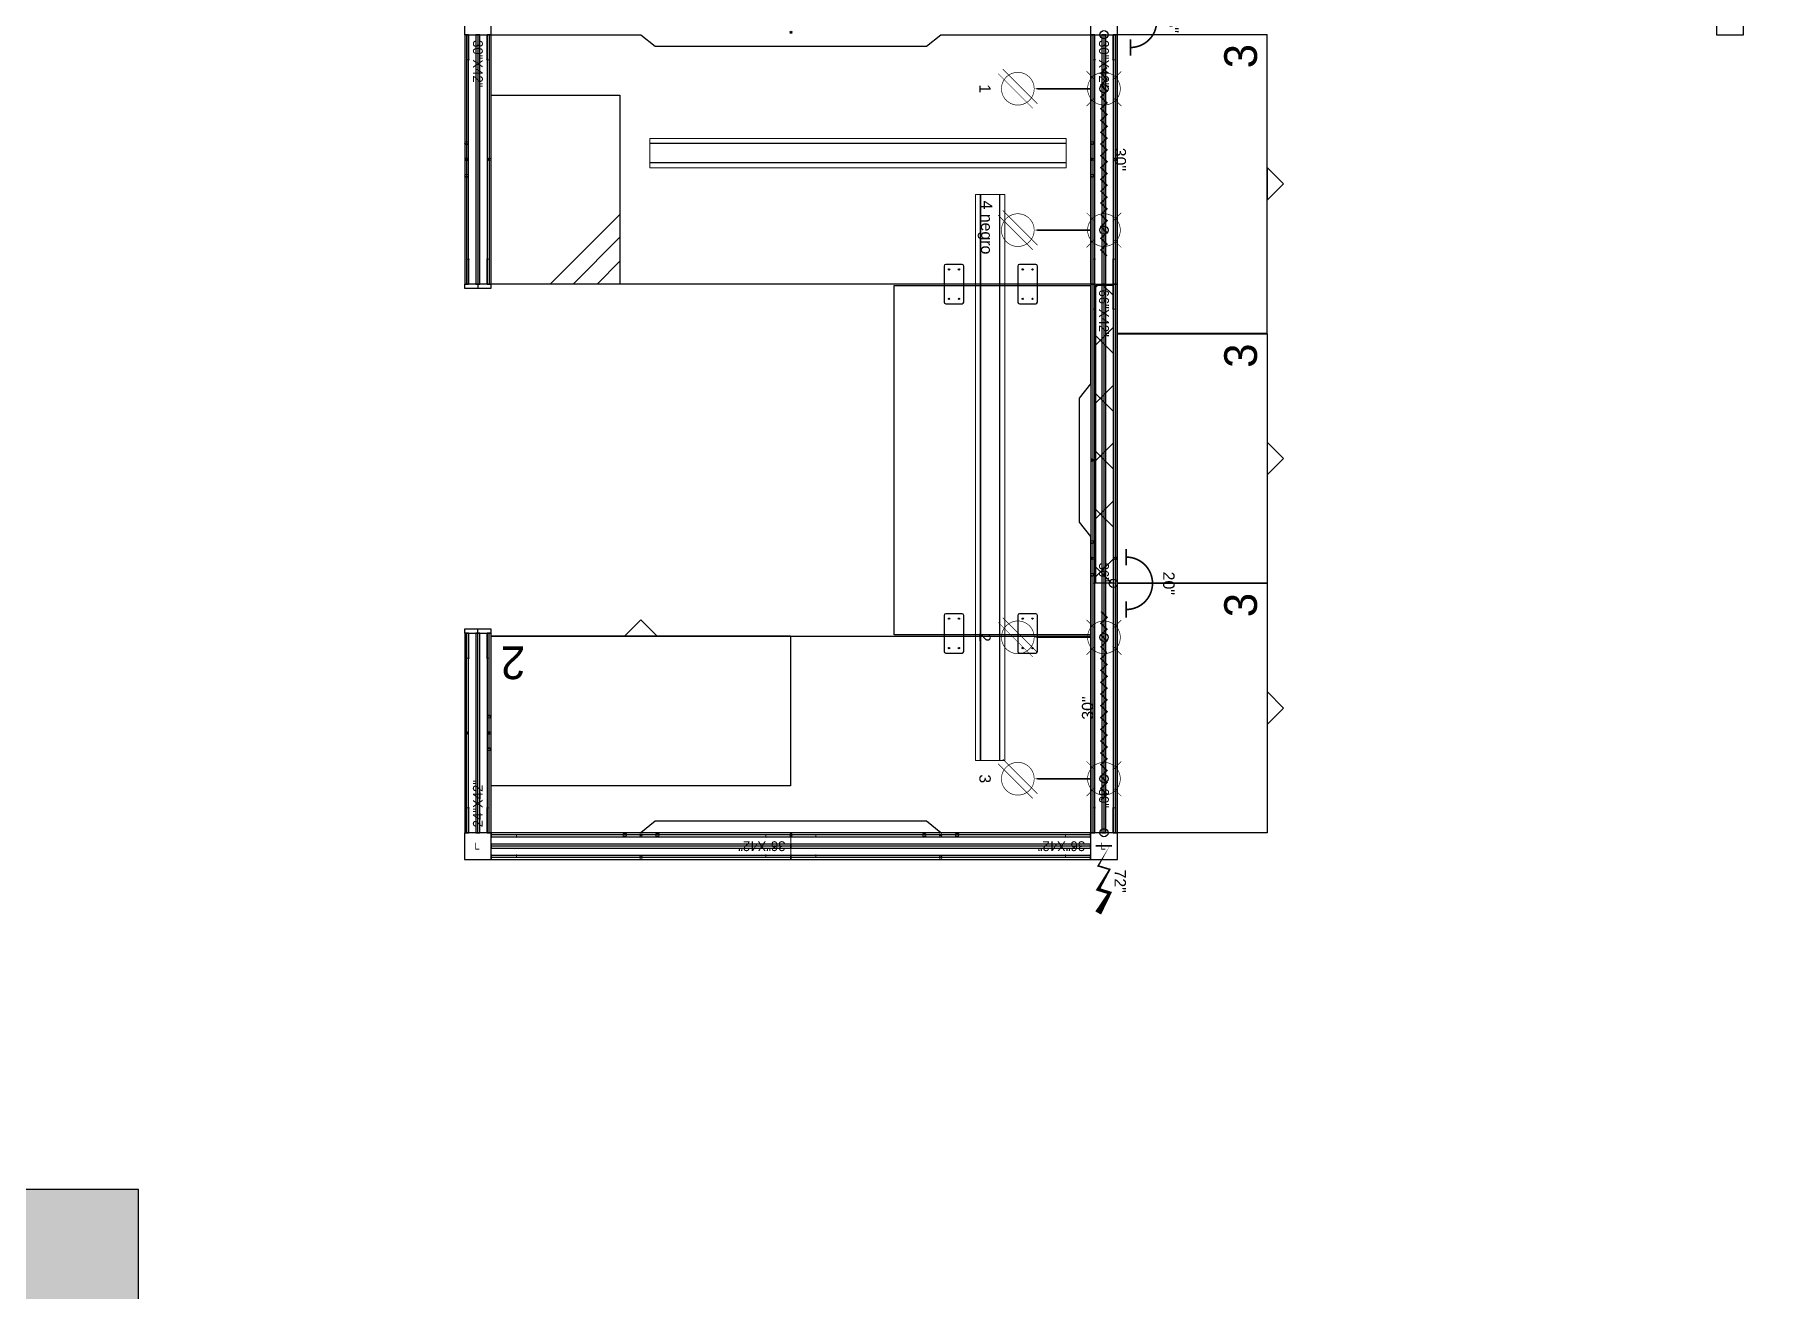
# Model space of a CAD drawing. Header units: inches. Extents: x 0 to 8116, y 4 to 1630.
# Drawn here: x 7590.9 to 7798.9, y 361.8 to 512.8 of the extents above; entities that cross this region are included whole.
import ezdxf
from ezdxf.enums import TextEntityAlignment as Align

# ---------------------------------------------------------------- set-up
doc = ezdxf.new("R2010")
doc.units = ezdxf.units.IN
doc.header["$MEASUREMENT"] = 0
for name, color, linetype in [('0-BACKGROUND', 7, 'Continuous'), ('DD2D', 7, 'Continuous'), ('DD2D_Geometry', 7, 'Continuous'), ('ELECTRI', 7, 'Continuous'), ('ENFASIS NEW', 7, 'Continuous'), ('LATEFILE', 7, 'Continuous'), ('LATFILE', 7, 'Continuous'), ('LF', 7, 'Continuous'), ('QU4TRO', 7, 'Continuous'), ('S7000', 7, 'Continuous'), ('TEXT HARNESS', 7, 'Continuous')]:
    doc.layers.add(name, color=color, linetype=linetype)
doc.styles.add('ARIAL', font='arial.ttf')
doc.styles.get("Standard").update_dxf_attribs({"font": 'stylu.ttf'})

# ---------------------------------------------------------------- blocks, each defined once
blk = doc.blocks.new('1520_block')
at = {"layer": '0-BACKGROUND'}
h = blk.add_hatch(color=253, dxfattribs=at)
h.paths.add_polyline_path([(725.9999999999964, 168.0000000000018), (725.9999999999964, 188.0000000000018), (705.9999999999964, 188.0000000000018), (705.9999999999964, 168.0000000000018)])
h.paths.add_polyline_path([(949.9999999999964, 188.0000000000018), (929.9999999999964, 188.0000000000018), (929.9999999999964, 168.0000000000018), (949.9999999999964, 168.0000000000018)])
h.paths.add_polyline_path([(955.9999999999964, 413), (923.9999999999964, 413), (923.9999999999964, 381.0000000000018), (955.9999999999964, 381.0000000000018)])
h.paths.add_polyline_path([(705.9999999999964, 407.0000000000018), (705.9999999999964, 387.0000000000018), (725.9999999999964, 387.0000000000018), (725.9999999999964, 407.0000000000018)])
h.paths.add_polyline_path([(472.4999999999964, 407.0000000000018), (472.4999999999964, 387.0000000000018), (492.4999999999964, 387.0000000000018), (492.4999999999964, 407.0000000000018)])
h.paths.add_polyline_path([(219.9999999999964, 380), (251.9999999999964, 380), (251.9999999999964, 413.9999999999982), (219.9999999999963, 413.9999999999982)])
blk.add_lwpolyline([(725.9999999999964, 188.0000000000018), (705.9999999999964, 188.0000000000018), (705.9999999999964, 168.0000000000018), (725.9999999999964, 168.0000000000018)], close=True, dxfattribs=at)
blk = doc.blocks.new('LF4033640S')
for p, q in [((0, 0), (0.9139999999999873, 0)), ((0, -0.4569999999999936), (0.9139999999999873, -0.4569999999999936))]:
    blk.add_line(p, q)
at = {"layer": 'LATEFILE'}
for p, q in [((0, -0.4569999999999936), (0, 0)), ((0.9139999999999873, 0), (0.9139999999999873, -0.4569999999999936))]:
    blk.add_line(p, q, dxfattribs=at)
blk.add_lwpolyline([(0.4070000000000675, -0.4569999999999936), (0.4569999999999936, -0.507000000000005), (0.5069999999999197, -0.4569999999999936)], close=True, dxfattribs=at)
at = {"layer": 'LATFILE', "insert": (0.8102809416625405, -0.3262270013483999), "char_height": 0.1, "width": 0.07695996, "attachment_point": 1}
blk.add_mtext('3', dxfattribs=at)
blk = doc.blocks.new('LF4033040S')
at = {"layer": 'LATEFILE'}
for points in [[(0, 0), (0.7620000000000005, 0), (0.7620000000000005, -0.4569999999999936), (0, -0.4569999999999936)], [(0.3310000000000741, -0.4569999999999936), (0.3810000000000002, -0.507000000000005), (0.4309999999999263, -0.4569999999999936)]]:
    blk.add_lwpolyline(points, close=True, dxfattribs=at)
at = {"layer": 'LATFILE', "insert": (0.6582809416625537, -0.3262270013483999), "char_height": 0.1, "width": 0.07695996, "attachment_point": 1}
blk.add_mtext('3', dxfattribs=at)
blk = doc.blocks.new('DD40103072AB')
at = {"color": 1}
for p, q in [((0.003535533899594157, -0.003535533901413146), (-0.003535533912327082, 0.003535533910508093)), ((0.003535533899594157, 0.003535533910508093), (-0.003535533912327082, -0.003535533901413146))]:
    blk.add_line(p, q, dxfattribs=at)
blk.add_lwpolyline([(-0.414212188415011, -0.0416599999916798), (0.414212188407735, -0.0416599999916798), (0.4579999999958526, -0.006659999991143195), (0.9149999999960345, -0.006700000000137152), (0.914999999996944, -0.7687000000000462), (-0.9150000000033105, -0.7687000000000462), (-0.9150000000033105, -0.006700000000137152), (-0.4580000000031286, -0.006659999991143195)], close=True)
blk.add_point((0, 0))
blk.add_point((0, 0))
blk.add_point((-6.366462912410498e-12, 4.547473508864641e-12), dxfattribs=at)
blk = doc.blocks.new('DD40102472AB')
at = {"color": 1}
for p, q in [((0.003535533899594157, -0.003535533901413146), (-0.003535533912327082, 0.003535533910508093)), ((0.003535533899594157, 0.003535533910508093), (-0.003535533912327082, -0.003535533901413146))]:
    blk.add_line(p, q, dxfattribs=at)
blk.add_lwpolyline([(-0.414212188415011, -0.0416599999916798), (0.414212188407735, -0.0416599999916798), (0.4579999999958526, -0.006659999991143195), (0.9149999999960345, -0.006700000000137152), (0.914999999996944, -0.6067000000000462), (-0.9150000000033105, -0.6067000000000462), (-0.9150000000033105, -0.006700000000137152), (-0.4580000000031286, -0.006659999991143195)], close=True)
blk.add_point((0, 0))
blk.add_point((0, 0))
blk.add_point((-6.366462912410498e-12, 4.547473508864641e-12), dxfattribs=at)
blk = doc.blocks.new('DD40102442AB')
at = {"color": 1}
for p, q in [((0.003535533899594157, -0.003535533901413146), (-0.003535533912327082, 0.003535533910508093)), ((0.003535533899594157, 0.003535533910508093), (-0.003535533912327082, -0.003535533901413146))]:
    blk.add_line(p, q, dxfattribs=at)
blk.add_lwpolyline([(-0.189712188415011, -0.0416599999916798), (0.1897121884077351, -0.0416599999916798), (0.2334999999958527, -0.006659999991143195), (0.5334999999960346, -0.006700000000137152), (0.5334999999969441, -0.6067000000000462), (-0.5335000000033105, -0.6067000000000462), (-0.5335000000033105, -0.006700000000137152), (-0.2335000000031286, -0.006659999991143195)], close=True)
blk.add_point((0, 0))
blk.add_point((0, 0))
blk.add_point((-6.366462912410498e-12, 4.547473508864641e-12), dxfattribs=at)
blk = doc.blocks.new('S7012')
for p, q in [((0.180000000000021, -0.5769999999999982), (0.3930000000000007, -0.3640000000000185)), ((0.2500000000000142, -0.5769999999999982), (0.3930000000000007, -0.4340000000000117)), ((0.3230000000000075, -0.5769999999999982), (0.3930000000000007, -0.507000000000005))]:
    blk.add_line(p, q)
blk.add_lwpolyline([(0, 0), (0.3930000000000007, 0), (0.3930000000000007, -0.5769999999999982), (0, -0.5769999999999982)], close=True)
blk = doc.blocks.new('LF4023627S')
for p, q in [((0, 0), (0.9139999999999873, 0)), ((0, -0.4569999999999936), (0.9139999999999873, -0.4569999999999936))]:
    blk.add_line(p, q)
at = {"layer": 'LATEFILE'}
for p, q in [((0, -0.4569999999999936), (0, 0)), ((0.9139999999999873, 0), (0.9139999999999873, -0.4569999999999936))]:
    blk.add_line(p, q, dxfattribs=at)
blk.add_lwpolyline([(0.4070000000000675, -0.4569999999999936), (0.4569999999999936, -0.507000000000005), (0.5069999999999197, -0.4569999999999936)], close=True, dxfattribs=at)
at = {"layer": 'LATFILE', "insert": (0.8102809416625405, -0.3262270013483999), "char_height": 0.1, "width": 0.07695995546664683, "attachment_point": 1}
blk.add_mtext('2', dxfattribs=at)
blk = doc.blocks.new('817720')
at = {"color": 3, "const_width": 0.005}
blk.add_lwpolyline([(0.08, 0.04, 0.9999999999999999), (-0.08, 0.04000000000000001)], format="xyb", dxfattribs=at)
for points in [[(-0.055, 0.04000000000000001), (-0.105, 0.04)], [(0.055, 0.04), (0.105, 0.03999999999999999)]]:
    blk.add_lwpolyline(points, dxfattribs=at)
at = {"color": 3}
blk.add_circle((6.938893903907228e-18, -2.775557561562891e-17), 0.0125, dxfattribs=at)
blk.add_point((6.938893903907228e-18, -2.775557561562891e-17), dxfattribs=at)
at = {"layer": 'TEXT HARNESS', "color": 3, "style": 'ARIAL'}
blk.add_text('20"', height=0.03469400770241338, dxfattribs=at).set_placement((7.589415207398531e-18, 0.17), align=Align.MIDDLE)
blk = doc.blocks.new('8065E1C')
at = {"color": 1, "const_width": 0.005}
blk.add_lwpolyline([(0.02499999999999999, -0.04000000000000001), (-0.02500000000000001, -0.03999999999999999)], dxfattribs=at)
at = {"color": 1}
for points in [[(-1.040834085586084e-17, -0.04, 0.005, 0.005, 0), (-3.336970999003042e-17, -0.165, 0.025, 0, 0), (-3.796198381686433e-17, -0.2113614664955158, 0, 0, 0)], [(-0.0601040764008566, -0.3089619407771256, 0.002, 0.002, 0), (0.04596194077712552, -0.2028959235991435, 0.002, 0.002, 0)], [(-0.04596194077712566, -0.3231040764008565, 0.002, 0.002, 0), (0.06010407640085647, -0.2170380592228744, 0.002, 0.002, 0)]]:
    blk.add_lwpolyline(points, format="xyseb", dxfattribs=at)
at = {"color": 1, "const_width": 0.002}
blk.add_lwpolyline([(-0.05000000000000008, -0.263, -0.9999999999999999), (0.04999999999999993, -0.2630000000000001, -0.9999999999999999)], format="xyb", close=True, dxfattribs=at)
at = {"color": 1}
blk.add_circle((0, 0), 0.0125, dxfattribs=at)
blk.add_point((0, 0), dxfattribs=at)
at = {"layer": 'TEXT HARNESS', "color": 1, "style": 'ARIAL'}
blk.add_text('1', height=0.03469400770241338, dxfattribs=at).set_placement((-6.938893903907228e-17, -0.363), align=Align.MIDDLE)
blk = doc.blocks.new('8065E4C')
at = {"color": 1, "const_width": 0.005}
blk.add_lwpolyline([(0.02499999999999999, -0.04000000000000001), (-0.02500000000000001, -0.03999999999999999)], dxfattribs=at)
at = {"color": 1}
for points in [[(-1.040834085586084e-17, -0.04, 0.005, 0.005, 0), (-3.336970999003042e-17, -0.165, 0.025, 0, 0), (-3.796198381686433e-17, -0.2113614664955158, 0, 0, 0)], [(-0.0601040764008566, -0.3089619407771256, 0.002, 0.002, 0), (0.04596194077712552, -0.2028959235991435, 0.002, 0.002, 0)], [(-0.04596194077712566, -0.3231040764008565, 0.002, 0.002, 0), (0.06010407640085647, -0.2170380592228744, 0.002, 0.002, 0)]]:
    blk.add_lwpolyline(points, format="xyseb", dxfattribs=at)
at = {"color": 1, "const_width": 0.002}
blk.add_lwpolyline([(-0.05000000000000008, -0.263, -0.9999999999999999), (0.04999999999999993, -0.2630000000000001, -0.9999999999999999)], format="xyb", close=True, dxfattribs=at)
at = {"color": 1}
blk.add_circle((0, 0), 0.0125, dxfattribs=at)
blk.add_point((0, 0), dxfattribs=at)
at = {"layer": 'TEXT HARNESS', "color": 1, "style": 'ARIAL'}
blk.add_text('4 negro', height=0.03469400770241338, dxfattribs=at).set_placement((-0.008135322869193898, -0.3629999990531727), align=Align.MIDDLE)
blk = doc.blocks.new('8065E2C')
at = {"color": 1, "const_width": 0.005}
blk.add_lwpolyline([(0.02499999999999999, -0.04000000000000001), (-0.02500000000000001, -0.03999999999999999)], dxfattribs=at)
at = {"color": 1}
for points in [[(-1.040834085586084e-17, -0.04, 0.005, 0.005, 0), (-3.336970999003042e-17, -0.165, 0.025, 0, 0), (-3.796198381686433e-17, -0.2113614664955158, 0, 0, 0)], [(-0.0601040764008566, -0.3089619407771256, 0.002, 0.002, 0), (0.04596194077712552, -0.2028959235991435, 0.002, 0.002, 0)], [(-0.04596194077712566, -0.3231040764008565, 0.002, 0.002, 0), (0.06010407640085647, -0.2170380592228744, 0.002, 0.002, 0)]]:
    blk.add_lwpolyline(points, format="xyseb", dxfattribs=at)
at = {"color": 1, "const_width": 0.002}
blk.add_lwpolyline([(-0.05000000000000008, -0.263, -0.9999999999999999), (0.04999999999999993, -0.2630000000000001, -0.9999999999999999)], format="xyb", close=True, dxfattribs=at)
at = {"color": 1}
blk.add_circle((0, 0), 0.0125, dxfattribs=at)
blk.add_point((0, 0), dxfattribs=at)
blk.add_point((0, 0), dxfattribs=at)
at = {"layer": 'TEXT HARNESS', "color": 1, "style": 'ARIAL'}
blk.add_text('2', height=0.03469400770241338, dxfattribs=at).set_placement((-6.938893903907228e-17, -0.363), align=Align.MIDDLE)
blk = doc.blocks.new('8065E3C')
at = {"color": 1, "const_width": 0.005}
blk.add_lwpolyline([(0.02499999999999999, -0.04000000000000001), (-0.02500000000000001, -0.03999999999999999)], dxfattribs=at)
at = {"color": 1}
for points in [[(-1.040834085586084e-17, -0.04, 0.005, 0.005, 0), (-3.336970999003042e-17, -0.165, 0.025, 0, 0), (-3.796198381686433e-17, -0.2113614664955158, 0, 0, 0)], [(-0.0601040764008566, -0.3089619407771256, 0.002, 0.002, 0), (0.04596194077712552, -0.2028959235991435, 0.002, 0.002, 0)], [(-0.04596194077712566, -0.3231040764008565, 0.002, 0.002, 0), (0.06010407640085647, -0.2170380592228744, 0.002, 0.002, 0)]]:
    blk.add_lwpolyline(points, format="xyseb", dxfattribs=at)
at = {"color": 1, "const_width": 0.002}
blk.add_lwpolyline([(-0.05000000000000008, -0.263, -0.9999999999999999), (0.04999999999999993, -0.2630000000000001, -0.9999999999999999)], format="xyb", close=True, dxfattribs=at)
at = {"color": 1}
blk.add_circle((0, 0), 0.0125, dxfattribs=at)
blk.add_point((0, 0), dxfattribs=at)
at = {"layer": 'TEXT HARNESS', "color": 1, "style": 'ARIAL'}
blk.add_text('3', height=0.03469400770241338, dxfattribs=at).set_placement((-6.938893903907228e-17, -0.363), align=Align.MIDDLE)
blk = doc.blocks.new('D3223S')
for p, q in [((0.05500000000006366, 0), (-0.05500000000006366, 0)), ((-0.05999999999994543, -0.005000000000109139), (-0.05999999999994543, -0.05500000000006366)), ((0.05999999999994543, -0.05500000000006366), (0.05999999999994543, -0.005000000000109139)), ((-0.05500000000006366, -0.05999999999994543), (0.05500000000006366, -0.05999999999994543))]:
    blk.add_line(p, q)
for centre in [(-0.04500000000007276, -0.01500000000010004), (-0.04500000000007276, -0.04500000000007276), (0.04500000000007276, -0.01500000000010004), (0.04500000000007276, -0.04500000000007276)]:
    blk.add_circle(centre, 0.001946455123468013)
for centre, start, end in [((-0.05500000000006366, -0.005000000000109139), 90, 180), ((0.05500000000006366, -0.005000000000109139), 0, 90), ((-0.05500000000006366, -0.05500000000006366), 180, 270), ((0.05500000000006366, -0.05500000000006366), 270, 0)]:
    blk.add_arc(centre, 0.005, start, end)
blk = doc.blocks.new('A$C18FD438F')
at = {"color": 0, "linetype": 'Continuous', "lineweight": 0}
for p, q in [((-0.9335251193371494, 0.1841587178750424), (-0.9335251193371494, 0.1987553845417091)), ((-0.9335251193371494, 0.1987553845417091), (0.3384748806628508, 0.1987553845417091)), ((-0.9335251193371494, 0.1825453845417091), (-0.9335251193371494, 0.1841587178750424)), ((-0.9335251193371494, 0.1837553845417093), (0.3384748806628508, 0.1837553845417093)), ((-0.9335251193371494, 0.1825453845417091), (0.3384748806628508, 0.1825453845417091)), ((-0.9335251193371494, 0.1821420512083758), (-0.9335251193371494, 0.1825453845417091)), ((-0.9335251193371494, 0.1253687178750424), (-0.9335251193371494, 0.1821420512083758)), ((0.3384748806628506, 0.1841587178750422), (0.3384748806628506, 0.1987553845417091)), ((0.3384748806628506, 0.1825453845417091), (0.3384748806628506, 0.1841587178750422)), ((0.3384748806628506, 0.1821420512083758), (0.3384748806628506, 0.1825453845417091)), ((0.3384748806628506, 0.1253687178750425), (0.3384748806628506, 0.1821420512083758)), ((-0.9335251193371494, 0.1249653845417091), (-0.9335251193371494, 0.1253687178750424)), ((-0.9335251193371494, 0.1233520512083758), (-0.9335251193371494, 0.1249653845417091)), ((-0.9335251193371494, 0.1249653845417091), (0.3384748806628508, 0.1249653845417091)), ((-0.9335251193371494, 0.1237553845417091), (0.3384748806628508, 0.1237553845417091)), ((-0.9335251193371494, 0.1087553845417091), (-0.9335251193371494, 0.1233520512083758)), ((-0.9335251193371494, 0.1087553845417091), (0.3384748806628508, 0.1087553845417091)), ((0.3384748806628506, 0.1249653845417091), (0.3384748806628506, 0.1253687178750425)), ((0.3384748806628506, 0.1233520512083757), (0.3384748806628506, 0.1249653845417091)), ((0.3384748806628506, 0.1087553845417091), (0.3384748806628506, 0.1233520512083757))]:
    blk.add_line(p, q, dxfattribs=at)
blk = doc.blocks.new('DD330154S')
blk.add_blockref('A$C18FD438F', (0.9335251193371494, -0.1537553845417091))
blk = doc.blocks.new('DD330172S')
at = {"color": 0, "linetype": 'Continuous', "lineweight": 0}
for p, q in [((0, 0.03040333333333328), (0, 0.04499999999999993)), ((0, 0.04499999999999993), (1.73, 0.04499999999999993)), ((0, 0.02878999999999998), (0, 0.03040333333333328)), ((0, 0.03000000000000014), (1.73, 0.03000000000000014)), ((0, 0.02878999999999998), (1.73, 0.02878999999999998)), ((0, 0.02838666666666667), (0, 0.02878999999999998)), ((0, -0.02838666666666667), (0, 0.02838666666666667)), ((1.73, 0.03040333333333312), (1.73, 0.04499999999999993)), ((1.73, 0.02878999999999998), (1.73, 0.03040333333333312)), ((1.73, 0.02838666666666667), (1.73, 0.02878999999999998)), ((1.73, -0.02838666666666662), (1.73, 0.02838666666666667)), ((0, -0.02879000000000004), (0, -0.02838666666666667)), ((0, -0.03040333333333334), (0, -0.02879000000000004)), ((0, -0.02879000000000004), (1.73, -0.02879000000000004)), ((0, -0.03000000000000003), (1.73, -0.03000000000000003)), ((0, -0.04500000000000004), (0, -0.03040333333333334)), ((0, -0.04500000000000004), (1.73, -0.04500000000000004)), ((1.73, -0.02879000000000004), (1.73, -0.02838666666666662)), ((1.73, -0.03040333333333339), (1.73, -0.02879000000000004)), ((1.73, -0.04500000000000004), (1.73, -0.03040333333333339))]:
    blk.add_line(p, q, dxfattribs=at)
blk = doc.blocks.new('818072')
at = {"color": 1}
blk.add_lwpolyline([(0.04000000000000001, 0.0176677893490665, 0, 0.005, 0), (0.1012030176200149, -0.01766778934906652, 0.005, 0.005, 0), (0.112, 0.0176677893490665, 0.005, 0.01, 0), (0.173, -0.01755057707150075, 0.01, 0.01, 0), (0.184, 0.0176677893490665, 0.01, 0.02, 0), (0.245, -0.01755057707150069, 0.02, 0.02, 0)], format="xyseb", dxfattribs=at)
at = {"color": 1, "const_width": 0.005}
blk.add_lwpolyline([(0.04000000000000001, 0.025), (0.03999999999999999, -0.025)], dxfattribs=at)
at = {"color": 1}
blk.add_circle((0, 0), 0.0125, dxfattribs=at)
blk.add_point((0, 0), dxfattribs=at)
at = {"layer": 'TEXT HARNESS', "color": 1, "style": 'ARIAL'}
blk.add_text('72"', height=0.03469400770241338, dxfattribs=at).set_placement((0.148, 0.05), align=Align.MIDDLE)
blk = doc.blocks.new('829030')
at = {"color": 1, "const_width": 0.002}
for points in [[(0.1384834957055044, 0.02651650429449551), (0.1119669914110089, 0.05303300858899104)], [(0.1915165042944955, 0.0265165042944955), (0.2180330085889911, 0.05303300858899101)], [(0.5704834957055045, 0.02651650429449547), (0.5439669914110088, 0.05303300858899099)], [(0.6235165042944955, 0.02651650429449547), (0.6500330085889909, 0.05303300858899098)], [(0.1384834957055044, -0.02651650429449555), (0.1119669914110089, -0.05303300858899108)], [(0.1915165042944955, -0.02651650429449556), (0.218033008588991, -0.05303300858899109)], [(0.5704834957055045, -0.02651650429449558), (0.5439669914110088, -0.05303300858899111)], [(0.6235165042944955, -0.02651650429449559), (0.6500330085889909, -0.05303300858899113)]]:
    blk.add_lwpolyline(points, dxfattribs=at)
at = {"color": 1}
for points in [[(0.09999999999999976, 0.009000000000000048, 0.005, 0.005, 0), (0.1179999999999998, -0.008999999999999965, 0.005, 0.005, 0), (0.1359999999999998, 0.009000000000000029, 0.005, 0.005, 0), (0.1539999999999998, -0.008999999999999982, 0.005, 0.005, 0), (0.1719999999999998, 0.009000000000000011, 0.005, 0.005, 0), (0.1899999999999998, -0.009, 0.005, 0.005, 0), (0.2079999999999999, 0.008999999999999994, 0.005, 0.005, 0), (0.2259999999999998, -0.009000000000000017, 0.005, 0.005, 0), (0.2439999999999999, 0.008999999999999975, 0.005, 0.005, 0), (0.2619999999999999, -0.009000000000000036, 0.005, 0.005, 0), (0.2799999999999999, 0.008999999999999947, 0.005, 0.005, 0), (0.2979999999999999, -0.009000000000000057, 0.005, 0.005, 0), (0.3159999999999999, 0.008999999999999944, 0.005, 0.005, 0), (0.3339999999999999, -0.00900000000000006, 0.005, 0.005, 0), (0.3519999999999999, 0.008999999999999939, 0.005, 0.005, 0), (0.3699999999999999, -0.009000000000000065, 0.005, 0.005, 0), (0.388, 0.008999999999999935, 0.005, 0.005, 0), (0.406, -0.00900000000000007, 0.005, 0.005, 0), (0.424, 0.00899999999999993, 0.005, 0.005, 0), (0.442, -0.009000000000000074, 0.005, 0.005, 0), (0.46, 0.008999999999999925, 0.005, 0.005, 0), (0.478, -0.009000000000000079, 0.005, 0.005, 0), (0.4960000000000001, 0.008999999999999921, 0.005, 0.005, 0), (0.514, -0.009000000000000083, 0.005, 0.005, 0), (0.532, 0.008999999999999916, 0.005, 0.005, 0), (0.55, -0.009000000000000088, 0, 0, 0)], [(0.6760000000000002, 0.00899999999999993, 0.005, 0.005, 0), (0.6580000000000001, -0.009000000000000074, 0.005, 0.005, 0), (0.6400000000000001, 0.008999999999999925, 0.005, 0.005, 0), (0.6220000000000001, -0.009000000000000079, 0.005, 0.005, 0), (0.6040000000000001, 0.008999999999999921, 0.005, 0.005, 0), (0.5860000000000001, -0.009000000000000083, 0.005, 0.005, 0), (0.5680000000000001, 0.008999999999999916, 0.005, 0.005, 0), (0.55, -0.009000000000000088, 0, 0, 0)]]:
    blk.add_lwpolyline(points, format="xyseb", dxfattribs=at)
at = {"color": 1, "const_width": 0.002}
for points in [[(0.165, -0.05000000000000004, -0.9999999999999999), (0.165, 0.04999999999999997, -0.9999999999999999)], [(0.597, -0.05000000000000007, 0.9999999999999999), (0.597, 0.04999999999999993, 0.9999999999999999)]]:
    blk.add_lwpolyline(points, format="xyb", close=True, dxfattribs=at)
at = {"color": 1}
blk.add_circle((0, 0), 0.0125, dxfattribs=at)
blk.add_point((0, 0), dxfattribs=at)
at = {"layer": 'TEXT HARNESS', "color": 1, "style": 'ARIAL'}
blk.add_text('30"', height=0.03469400770241338, dxfattribs=at).set_placement((0.3810000000000002, 0.04999999999999993), align=Align.MIDDLE)
blk = doc.blocks.new('*X132')
at = {"color": 0}
for p, q in [((7.785922855264253, 5.311049121111338), (7.8173040694038, 5.342430335250884)), ((7.968821811996878, 5.289430335250886), (7.915821811996881, 5.342430335250884)), ((7.941080764700439, 5.289430335250886), (7.994080764700437, 5.342430335250884)), ((8.145598507293515, 5.289430335250886), (8.092598507293516, 5.342430335250884)), ((8.117857459997076, 5.289430335250886), (8.170857459997073, 5.342430335250884)), ((8.322375202590152, 5.289430335250886), (8.269375202590155, 5.342430335250884)), ((8.294634155293712, 5.289430335250886), (8.347634155293711, 5.342430335250884)), ((8.499151897886788, 5.289430335250886), (8.446151897886791, 5.342430335250884)), ((8.47141085059035, 5.289430335250886), (8.524410850590348, 5.342430335250884)), ((8.675928593183425, 5.289430335250886), (8.622928593183428, 5.342430335250884)), ((8.648187545886987, 5.289430335250886), (8.697142855264254, 5.338385644628152)), ((7.792045116700241, 5.289430335250886), (7.785922855264253, 5.295552596686874))]:
    blk.add_line(p, q, dxfattribs=at)
blk = doc.blocks.new('808636')
at = {"color": 5}
for p, q in [((-0.9112200000000001, 0), (0, 0)), ((-0.9112200000000001, -0.05299999999999727), (-0.9112200000000001, 0)), ((0, 0), (0, -0.05299999999999727)), ((0, -0.05299999999999727), (-0.9112200000000001, -0.05299999999999727))]:
    blk.add_line(p, q, dxfattribs=at)
blk.add_blockref('*X132', (-8.697142855264254, -5.342430335250884), dxfattribs=at)
blk = doc.blocks.new('817726')
at = {"color": 3, "const_width": 0.005}
blk.add_lwpolyline([(0.08, 0.04, 0.9999999999999999), (-0.08, 0.04000000000000001)], format="xyb", dxfattribs=at)
for points in [[(-0.055, 0.04000000000000001), (-0.105, 0.04)], [(0.055, 0.04), (0.105, 0.03999999999999999)]]:
    blk.add_lwpolyline(points, dxfattribs=at)
at = {"color": 3}
blk.add_circle((0, 0), 0.0125, dxfattribs=at)
blk.add_point((0, 0), dxfattribs=at)
at = {"layer": 'TEXT HARNESS', "color": 3, "style": 'ARIAL'}
blk.add_text('26"', height=0.03469400770241338, dxfattribs=at).set_placement((0, 0.17), align=Align.MIDDLE)
blk = doc.blocks.new('DD101030422D')
at = {"color": 1, "linetype": 'Continuous', "lineweight": 0}
for p, q in [((0, -0.02547333333333332), (0, 0.02547333333333332)), ((0.001742647887944759, 0.02747999999999998), (0.02175735211205532, 0.02747999999999998)), ((0.002026666666666621, 0.02749999999999994), (0.02147333333333346, 0.02749999999999994)), ((0.07470000000000043, 0.02749999999999994), (0.02147333333333346, 0.02749999999999994)), ((0.07470000000000043, 0.02749999999999994), (0.0749866666666672, 0.02749999999999994)), ((0.07650000000000046, 0.02598666666666663), (0.07650000000000001, 0.03434000000000012)), ((0.6855000000000002, 0.03433999999999995), (0.07650000000000001, 0.03433999999999995)), ((0.6855000000000002, 0.03434000000000012), (0.6854999999999998, 0.02598666666666663)), ((0.6872999999999991, 0.02749999999999994), (0.6870133333333328, 0.02749999999999994)), ((0.6872999999999991, 0.02749999999999994), (0.7405266666666668, 0.02749999999999994)), ((0.7602573521120553, 0.02747999999999998), (0.7402426478879449, 0.02747999999999998)), ((0.7599733333333334, 0.02749999999999994), (0.7405266666666668, 0.02749999999999994)), ((0.762, -0.02547333333333332), (0.762, 0.02547333333333332)), ((0.02501333333333378, -0.02750000000000005), (0.002026666666666621, -0.0275)), ((0.02501333333333378, -0.02750000000000005), (0.07470000000000065, -0.02750000000000005)), ((0.07470000000000065, -0.0275), (0.0749866666666672, -0.0275)), ((0.07650000000000001, -0.03433999999999995), (0.07650000000000046, -0.02598666666666669)), ((0.6855000000000002, -0.03434000000000001), (0.07650000000000001, -0.03434000000000001)), ((0.6854999999999998, -0.02598666666666669), (0.6855000000000002, -0.03434000000000001)), ((0.6872999999999991, -0.0275), (0.6870133333333328, -0.0275)), ((0.7369866666666658, -0.02750000000000005), (0.6872999999999991, -0.02750000000000005)), ((0.7369866666666658, -0.02750000000000005), (0.7599733333333334, -0.0275))]:
    blk.add_line(p, q, dxfattribs=at)
at = {"color": 1}
for p, q in [((0.3774644660940671, 0.03787553390593265), (0.3845355339059324, 0.0308044660940672)), ((0.3774644660940671, 0.0308044660940672), (0.3845355339059324, 0.03787553390593265)), ((0.3774644660940671, -0.03787553390593271), (0.3845355339059324, -0.0308044660940672)), ((0.3774644660940671, -0.0308044660940672), (0.3845355339059324, -0.03787553390593271))]:
    blk.add_line(p, q, dxfattribs=at)
for centre in [(0.331, -0.03434000000000001), (0.431, -0.03434000000000001)]:
    blk.add_circle(centre, 0.005, dxfattribs=at)
at = {"color": 1, "linetype": 'Continuous', "lineweight": 0}
for centre, radius, start, end in [((0.002026666666666621, 0.02547333333333332), 0.002026666666666668, 90, 180), ((0.0749866666666672, 0.02598666666666663), 0.001513333333333332, 10.02098217748276, 90), ((0.0749866666666672, 0.02598666666666663), 0.001513333333333332, 0, 10.02098217748276), ((0.6870133333333328, 0.02598666666666663), 0.001513333333333332, 169.9790178225172, 180), ((0.6870133333333328, 0.02598666666666663), 0.001513333333333332, 169.9790178225172, 180), ((0.6870133333333328, 0.02598666666666663), 0.001513333333333332, 90, 169.9790178225172), ((0.7599733333333334, 0.02547333333333332), 0.002026666666666668, 0, 90), ((0.002026666666666621, -0.02547333333333332), 0.002026666666666667, 180, 270), ((0.0749866666666672, -0.02598666666666669), 0.001513333333333332, 270, 349.9790178225203), ((0.0749866666666672, -0.02598666666666669), 0.001513333333333332, 349.9790178225203, 0), ((0.6870133333333328, -0.02598666666666669), 0.001513333333333332, 180, 190.0209821774796), ((0.6870133333333328, -0.02598666666666669), 0.001513333333333332, 180, 190.0209821774796), ((0.6870133333333328, -0.02598666666666669), 0.001513333333333332, 190.0209821774796, 270), ((0.7599733333333334, -0.02547333333333332), 0.002026666666666667, 270, 0)]:
    blk.add_arc(centre, radius, start, end, dxfattribs=at)
at = {"color": 1}
for p in [(0.3810000000000002, 0.03433999999999995), (0.3810000000000002, -0.03433999999999995)]:
    blk.add_point(p, dxfattribs=at)
at = {"insert": (0.01650376392651287, 0.01506088133878861), "char_height": 0.03, "attachment_point": 1}
blk.add_mtext_dynamic_manual_height_columns('30"X42"', width=75.49401533314472, gutter_width=12.5, heights=[0], dxfattribs=at)
blk = doc.blocks.new('SPACE_DD10103042')
blk.add_blockref('DD101030422D', (0, 0))
blk = doc.blocks.new('DD101066422D')
at = {"color": 1, "linetype": 'Continuous', "lineweight": 0}
for p, q in [((0, -0.02547333333333332), (0, 0.02547333333333332)), ((0.001742647887944315, 0.02747999999999998), (0.02175735211205598, 0.02747999999999998)), ((0.002026666666665733, 0.02749999999999994), (0.02147333333333279, 0.02749999999999994)), ((0.07469999999999999, 0.02749999999999994), (0.02147333333333279, 0.02749999999999994)), ((0.07469999999999999, 0.02749999999999994), (0.07498666666666765, 0.02749999999999994)), ((0.07649999999999935, 0.02598666666666663), (0.07649999999999935, 0.03434000000000012)), ((1.599499999999998, 0.03433999999999995), (0.07649999999999935, 0.03433999999999995)), ((0.9140000000000011, -0.03434), (0.914000000000001, 0.03433999999999994)), ((1.599499999999998, 0.03434000000000012), (1.599499999999998, 0.02598666666666663)), ((1.601299999999998, 0.02749999999999994), (1.601013333333333, 0.02749999999999994)), ((1.601299999999998, 0.02749999999999994), (1.654526666666665, 0.02749999999999994)), ((1.674257352112057, 0.02747999999999998), (1.654242647887943, 0.02747999999999998)), ((1.673973333333332, 0.02749999999999994), (1.654526666666665, 0.02749999999999994)), ((1.676000000000001, -0.02547333333333332), (1.676000000000001, 0.02547333333333332)), ((0.02501333333333378, -0.02750000000000005), (0.002026666666665733, -0.0275)), ((0.02501333333333378, -0.02750000000000005), (0.07469999999999999, -0.02750000000000005)), ((0.07469999999999999, -0.0275), (0.07498666666666765, -0.0275)), ((0.07649999999999935, -0.03433999999999995), (0.07649999999999935, -0.02598666666666669)), ((1.599499999999998, -0.03434000000000001), (0.07649999999999935, -0.03434000000000001)), ((1.599499999999998, -0.02598666666666669), (1.599499999999998, -0.03434000000000001)), ((1.601299999999998, -0.0275), (1.601013333333333, -0.0275)), ((1.650986666666664, -0.02750000000000005), (1.601299999999998, -0.02750000000000005)), ((1.650986666666664, -0.02750000000000005), (1.673973333333332, -0.0275))]:
    blk.add_line(p, q, dxfattribs=at)
at = {"color": 1}
for p, q in [((0.834464466094067, 0.03787553390593265), (0.8415355339059332, 0.0308044660940672)), ((0.834464466094067, 0.0308044660940672), (0.8415355339059332, 0.03787553390593265)), ((0.834464466094067, -0.03787553390593271), (0.8415355339059332, -0.0308044660940672)), ((0.834464466094067, -0.0308044660940672), (0.8415355339059332, -0.03787553390593271))]:
    blk.add_line(p, q, dxfattribs=at)
for centre in [(0.7880000000000003, -0.03434000000000001), (0.8879999999999999, -0.03434000000000001)]:
    blk.add_circle(centre, 0.005, dxfattribs=at)
at = {"color": 1, "linetype": 'Continuous', "lineweight": 0}
for centre, radius, start, end in [((0.002026666666665733, 0.02547333333333332), 0.002026666666666668, 90, 180), ((0.07498666666666765, 0.02598666666666663), 0.001513333333333332, 10.02098217748838, 90), ((0.07498666666666765, 0.02598666666666663), 0.001513333333333332, 0, 10.02098217748838), ((1.601013333333333, 0.02598666666666663), 0.001513333333333332, 169.9790178225116, 180), ((1.601013333333333, 0.02598666666666663), 0.001513333333333332, 169.9790178225116, 180), ((1.601013333333333, 0.02598666666666663), 0.001513333333333332, 90, 169.9790178225116), ((1.673973333333332, 0.02547333333333332), 0.002026666666666668, 0, 90), ((0.002026666666665733, -0.02547333333333332), 0.002026666666666667, 180, 270), ((0.07498666666666765, -0.02598666666666669), 0.001513333333333332, 270, 349.9790178225142), ((0.07498666666666765, -0.02598666666666669), 0.001513333333333332, 349.9790178225142, 0), ((1.601013333333333, -0.02598666666666669), 0.001513333333333332, 180, 190.0209821774857), ((1.601013333333333, -0.02598666666666669), 0.001513333333333332, 180, 190.0209821774857), ((1.601013333333333, -0.02598666666666669), 0.001513333333333332, 190.0209821774857, 270), ((1.673973333333332, -0.02547333333333332), 0.002026666666666667, 270, 0)]:
    blk.add_arc(centre, radius, start, end, dxfattribs=at)
at = {"color": 1}
for p in [(0.8379999999999992, 0.03433999999999995), (0.8379999999999992, -0.03433999999999995)]:
    blk.add_point(p, dxfattribs=at)
at = {"char_height": 0.03, "attachment_point": 1}
for s, insert in [('66"X42"', (0.01650376392651332, 0.01506088133878861)), ('36"', (0.850851149647518, 0.01506088133878862)), ('30"', (1.541439165186565, 0.01506088133878862))]:
    blk.add_mtext_dynamic_manual_height_columns(s, width=75.49401533314472, gutter_width=12.5, heights=[0], dxfattribs=dict(at, insert=insert))
blk = doc.blocks.new('SPACE_DD10106642')
blk.add_blockref('DD101066422D', (0, 0))
blk = doc.blocks.new('DD101036422D')
at = {"color": 1, "linetype": 'Continuous', "lineweight": 0}
for p, q in [((0, -0.02547333333333332), (0, 0.02547333333333332)), ((0.001742647887944315, 0.02747999999999998), (0.0217573521120551, 0.02747999999999998)), ((0.002026666666666621, 0.02749999999999994), (0.02147333333333323, 0.02749999999999994)), ((0.07470000000000043, 0.02749999999999994), (0.02147333333333323, 0.02749999999999994)), ((0.07470000000000043, 0.02749999999999994), (0.07498666666666676, 0.02749999999999994)), ((0.07650000000000023, 0.02598666666666663), (0.07649999999999979, 0.03434000000000012)), ((0.8384999999999998, 0.03433999999999995), (0.07649999999999979, 0.03433999999999995)), ((0.8384999999999998, 0.03434000000000012), (0.8384999999999994, 0.02598666666666663)), ((0.8402999999999992, 0.02749999999999994), (0.8400133333333328, 0.02749999999999994)), ((0.8402999999999992, 0.02749999999999994), (0.8935266666666664, 0.02749999999999994)), ((0.9132573521120553, 0.02747999999999998), (0.8932426478879445, 0.02747999999999998)), ((0.912973333333333, 0.02749999999999994), (0.8935266666666664, 0.02749999999999994)), ((0.915, -0.02547333333333332), (0.915, 0.02547333333333332)), ((0.02501333333333378, -0.02750000000000005), (0.002026666666666621, -0.0275)), ((0.02501333333333378, -0.02750000000000005), (0.07470000000000043, -0.02750000000000005)), ((0.07470000000000043, -0.0275), (0.07498666666666676, -0.0275)), ((0.07649999999999979, -0.03433999999999995), (0.07650000000000023, -0.02598666666666669)), ((0.8384999999999998, -0.03434000000000001), (0.07649999999999979, -0.03434000000000001)), ((0.8384999999999994, -0.02598666666666669), (0.8384999999999998, -0.03434000000000001)), ((0.8402999999999992, -0.0275), (0.8400133333333328, -0.0275)), ((0.8899866666666654, -0.02750000000000005), (0.8402999999999992, -0.02750000000000005)), ((0.8899866666666654, -0.02750000000000005), (0.912973333333333, -0.0275))]:
    blk.add_line(p, q, dxfattribs=at)
at = {"color": 1}
for p, q in [((0.4539644660940669, 0.03787553390593265), (0.4610355339059322, 0.0308044660940672)), ((0.4539644660940669, 0.0308044660940672), (0.4610355339059322, 0.03787553390593265)), ((0.4539644660940669, -0.03787553390593271), (0.4610355339059322, -0.0308044660940672)), ((0.4539644660940669, -0.0308044660940672), (0.4610355339059322, -0.03787553390593271))]:
    blk.add_line(p, q, dxfattribs=at)
for centre in [(0.4074999999999998, -0.03434000000000001), (0.5074999999999998, -0.03434000000000001)]:
    blk.add_circle(centre, 0.005, dxfattribs=at)
at = {"color": 1, "linetype": 'Continuous', "lineweight": 0}
for centre, radius, start, end in [((0.002026666666666621, 0.02547333333333332), 0.002026666666666668, 90, 180), ((0.07498666666666676, 0.02598666666666663), 0.001513333333333332, 10.02098217748377, 90), ((0.07498666666666676, 0.02598666666666663), 0.001513333333333332, 0, 10.02098217748377), ((0.8400133333333328, 0.02598666666666663), 0.001513333333333332, 169.9790178225162, 180), ((0.8400133333333328, 0.02598666666666663), 0.001513333333333332, 169.9790178225162, 180), ((0.8400133333333328, 0.02598666666666663), 0.001513333333333332, 90, 169.9790178225162), ((0.912973333333333, 0.02547333333333332), 0.002026666666666668, 0, 90), ((0.002026666666666621, -0.02547333333333332), 0.002026666666666667, 180, 270), ((0.07498666666666676, -0.02598666666666669), 0.001513333333333332, 270, 349.9790178225192), ((0.07498666666666676, -0.02598666666666669), 0.001513333333333332, 349.9790178225192, 0), ((0.8400133333333328, -0.02598666666666669), 0.001513333333333332, 180, 190.0209821774807), ((0.8400133333333328, -0.02598666666666669), 0.001513333333333332, 180, 190.0209821774807), ((0.8400133333333328, -0.02598666666666669), 0.001513333333333332, 190.0209821774807, 270), ((0.912973333333333, -0.02547333333333332), 0.002026666666666667, 270, 0)]:
    blk.add_arc(centre, radius, start, end, dxfattribs=at)
at = {"color": 1}
for p in [(0.4575, 0.03433999999999995), (0.4575, -0.03433999999999995)]:
    blk.add_point(p, dxfattribs=at)
at = {"insert": (0.01650376392651287, 0.01506088133878861), "char_height": 0.03, "attachment_point": 1}
blk.add_mtext_dynamic_manual_height_columns('36"X42"', width=75.49401533314472, gutter_width=12.5, heights=[0], dxfattribs=at)
blk = doc.blocks.new('SPACE_DD10103642')
blk.add_blockref('DD101036422D', (0, 0))
blk = doc.blocks.new('DD101024422D')
at = {"color": 1, "linetype": 'Continuous', "lineweight": 0}
for p, q in [((0, -0.02547333333333332), (0, 0.02547333333333332)), ((0.001742647887944648, 0.02747999999999998), (0.02175735211205532, 0.02747999999999998)), ((0.002026666666666621, 0.02749999999999994), (0.02147333333333334, 0.02749999999999994)), ((0.07470000000000054, 0.02749999999999994), (0.02147333333333334, 0.02749999999999994)), ((0.07470000000000054, 0.02749999999999994), (0.07498666666666709, 0.02749999999999994)), ((0.07650000000000046, 0.02598666666666663), (0.07650000000000001, 0.03434000000000012)), ((0.5335000000000001, 0.03433999999999995), (0.07650000000000001, 0.03433999999999995)), ((0.5335000000000001, 0.03434000000000012), (0.5334999999999996, 0.02598666666666663)), ((0.5352999999999992, 0.02749999999999994), (0.5350133333333329, 0.02749999999999994)), ((0.5352999999999992, 0.02749999999999994), (0.5885266666666666, 0.02749999999999994)), ((0.6082573521120553, 0.02747999999999998), (0.5882426478879448, 0.02747999999999998)), ((0.6079733333333333, 0.02749999999999994), (0.5885266666666666, 0.02749999999999994)), ((0.6100000000000001, -0.02547333333333332), (0.6100000000000001, 0.02547333333333332)), ((0.02501333333333389, -0.02750000000000005), (0.002026666666666621, -0.0275)), ((0.02501333333333389, -0.02750000000000005), (0.07470000000000077, -0.02750000000000005)), ((0.07470000000000077, -0.0275), (0.07498666666666709, -0.0275)), ((0.07650000000000001, -0.03433999999999995), (0.07650000000000046, -0.02598666666666669)), ((0.5335000000000001, -0.03434000000000001), (0.07650000000000001, -0.03434000000000001)), ((0.5334999999999996, -0.02598666666666669), (0.5335000000000001, -0.03434000000000001)), ((0.5352999999999992, -0.0275), (0.5350133333333329, -0.0275)), ((0.5849866666666661, -0.02750000000000005), (0.5352999999999992, -0.02750000000000005)), ((0.5849866666666661, -0.02750000000000005), (0.6079733333333333, -0.0275))]:
    blk.add_line(p, q, dxfattribs=at)
at = {"color": 1}
for p, q in [((0.3014644660940671, 0.03787553390593265), (0.3085355339059326, 0.0308044660940672)), ((0.3014644660940671, 0.0308044660940672), (0.3085355339059326, 0.03787553390593265)), ((0.3014644660940671, -0.03787553390593271), (0.3085355339059326, -0.0308044660940672)), ((0.3014644660940671, -0.0308044660940672), (0.3085355339059326, -0.03787553390593271))]:
    blk.add_line(p, q, dxfattribs=at)
for centre in [(0.2549999999999999, -0.03434000000000001), (0.355, -0.03434000000000001)]:
    blk.add_circle(centre, 0.005, dxfattribs=at)
at = {"color": 1, "linetype": 'Continuous', "lineweight": 0}
for centre, radius, start, end in [((0.002026666666666621, 0.02547333333333332), 0.002026666666666668, 90, 180), ((0.07498666666666709, 0.02598666666666663), 0.001513333333333332, 10.02098217748289, 90), ((0.07498666666666709, 0.02598666666666663), 0.001513333333333332, 0, 10.02098217748289), ((0.5350133333333329, 0.02598666666666663), 0.001513333333333332, 169.9790178225171, 180), ((0.5350133333333329, 0.02598666666666663), 0.001513333333333332, 169.9790178225171, 180), ((0.5350133333333329, 0.02598666666666663), 0.001513333333333332, 90, 169.9790178225171), ((0.6079733333333333, 0.02547333333333332), 0.002026666666666668, 0, 90), ((0.002026666666666621, -0.02547333333333332), 0.002026666666666667, 180, 270), ((0.07498666666666709, -0.02598666666666669), 0.001513333333333332, 270, 349.9790178225203), ((0.07498666666666709, -0.02598666666666669), 0.001513333333333332, 349.9790178225203, 0), ((0.5350133333333329, -0.02598666666666669), 0.001513333333333332, 180, 190.0209821774796), ((0.5350133333333329, -0.02598666666666669), 0.001513333333333332, 180, 190.0209821774796), ((0.5350133333333329, -0.02598666666666669), 0.001513333333333332, 190.0209821774796, 270), ((0.6079733333333333, -0.02547333333333332), 0.002026666666666667, 270, 0)]:
    blk.add_arc(centre, radius, start, end, dxfattribs=at)
at = {"color": 1}
for p in [(0.3049999999999999, 0.03433999999999995), (0.3049999999999999, -0.03433999999999995)]:
    blk.add_point(p, dxfattribs=at)
at = {"insert": (0.01650376392651298, 0.01506088133878861), "char_height": 0.03, "attachment_point": 1}
blk.add_mtext_dynamic_manual_height_columns('24"X42"', width=75.49401533314472, gutter_width=12.5, heights=[0], dxfattribs=at)
blk = doc.blocks.new('SPACE_DD10102442')
blk.add_blockref('DD101024422D', (0, 0))
blk = doc.blocks.new('DD3021422D')
for p, q in [((0, 0.04099999999999999), (0, -0.04099999999999999)), ((0.012, 0.04099999999999999), (0, 0.04099999999999999)), ((0.012, -0.04099999999999999), (0.012, 0.04099999999999999)), ((0, -0.04099999999999999), (0.012, -0.04099999999999999))]:
    blk.add_line(p, q)
blk = doc.blocks.new('SPACE_DD302142')
blk.add_blockref('DD3021422D', (0, 0))

msp = doc.modelspace()

# ---------------------------------------------------------------- block references
msp.add_blockref('1520_block', (6877.388437722142, 185.9035341908184))

# ---------------------------------------------------------------- next in the draw order: linework, layer by layer
at = {"layer": 'DD2D'}
for p, q in [((7642.835701058502, 512.81222454624), (7642.835701058502, 482.8122245462437)), ((7644.186094759291, 512.8122245462398), (7644.186094759291, 482.8122245462398)), ((7644.186094759265, 512.81222454624), (7644.186094759265, 482.8122245462437)), ((7645.536488460028, 512.81222454624), (7645.536488460028, 482.8122245462437)), ((7718.111291609704, 512.81222454624), (7718.111291609704, 482.8122245462437)), ((7719.461685310494, 512.8122245462412), (7719.461685310494, 482.8122245462411)), ((7719.461685310467, 512.81222454624), (7719.461685310467, 482.8122245462437)), ((7720.81207901123, 512.81222454624), (7720.81207901123, 482.8122245462437)), ((7644.186094759291, 482.8122245462398), (7644.186094759291, 482.3397836013608)), ((7718.111291609704, 482.81222454624), (7718.111291609704, 416.8279725777393)), ((7719.461685310494, 482.8122245462411), (7719.461685310494, 482.8082875383672)), ((7719.461685310494, 482.8122245462411), (7719.461685310494, 416.8279725777367)), ((7719.461685310467, 482.81222454624), (7719.461685310467, 416.8279725777393)), ((7720.81207901123, 482.81222454624), (7720.81207901123, 416.8279725777393)), ((7644.186094759291, 440.8437206092347), (7644.186094759291, 441.3161615541173)), ((7642.835701058502, 416.8279725777375), (7642.835701058502, 440.8437206092331)), ((7644.186094759291, 416.8279725777372), (7644.186094759291, 440.8437206092347)), ((7644.186094759265, 416.8279725777375), (7644.186094759265, 440.8437206092331)), ((7645.536488460028, 416.8279725777375), (7645.536488460028, 440.8437206092331)), ((7681.823890034866, 416.5641930501788), (7645.800267987652, 416.5641930501788)), ((7717.847512082139, 416.5641930501788), (7681.823890034866, 416.5641930501788)), ((7719.461685310494, 416.8279725777372), (7719.461685310494, 416.8240355698633)), ((7645.80026798762, 415.2137993493905), (7645.796330979819, 415.2137993493905)), ((7681.823890034892, 415.2137993493905), (7645.80026798762, 415.2137993493905)), ((7681.823890034866, 415.2137993493907), (7645.800267987652, 415.2137993493907)), ((7681.823890034892, 415.2137993493905), (7681.819953027033, 415.2137993493905)), ((7717.847512082165, 415.2137993493905), (7681.823890034892, 415.2137993493905)), ((7717.847512082139, 415.2137993493907), (7681.823890034866, 415.2137993493907)), ((7681.823890034866, 413.8634056486026), (7645.800267987652, 413.8634056486026)), ((7717.847512082139, 413.8634056486026), (7681.823890034866, 413.8634056486026))]:
    msp.add_line(p, q, dxfattribs=at)
at = {"layer": 'DD2D_Geometry'}
for points in [[(7645.800267987594, 516.0405710029372), (7642.575858538796, 516.0405710029372), (7642.575858538796, 512.81222454624), (7645.800267987594, 512.81222454624)], [(7717.847512082139, 516.0405710029336), (7717.851449089998, 512.81222454624), (7721.079795546713, 512.81222454624), (7721.075858538854, 516.0405710029336)], [(7793.123102633341, 512.81222454624), (7796.355386097915, 512.81222454624), (7796.355386097915, 516.0405710029372), (7793.123102633341, 516.0405710029372)], [(7642.599480586068, 512.81222454624), (7642.599480586068, 482.8122245462437), (7643.071921530936, 482.8122245462437), (7643.071921530936, 512.81222454624)], [(7643.949874286773, 512.81222454624), (7643.949874286773, 482.8122245462437), (7644.422315231699, 482.8122245462437), (7644.422315231699, 512.81222454624)], [(7645.300267987594, 512.81222454624), (7645.300267987594, 482.8122245462437), (7645.77270893252, 482.8122245462437), (7645.77270893252, 512.81222454624)], [(7717.87507113727, 512.81222454624), (7717.87507113727, 482.8122245462437), (7718.347512082139, 482.8122245462437), (7718.347512082139, 512.81222454624)], [(7719.225464837975, 512.81222454624), (7719.225464837975, 482.8122245462437), (7719.697905782901, 482.8122245462437), (7719.697905782901, 512.81222454624)], [(7720.575858538796, 512.81222454624), (7720.575858538796, 482.8122245462437), (7721.048299483722, 482.8122245462437), (7721.048299483722, 512.81222454624)], [(7717.87507113727, 482.81222454624), (7717.87507113727, 416.8279725777393), (7718.347512082139, 416.8279725777393), (7718.347512082139, 482.81222454624)], [(7719.225464837975, 482.81222454624), (7719.225464837975, 416.8279725777393), (7719.697905782901, 416.8279725777393), (7719.697905782901, 482.81222454624)], [(7719.461685310467, 482.8082875383661), (7719.461685310467, 482.8082875383661), (7719.461685310467, 482.81222454624), (7719.461685310467, 482.81222454624)], [(7720.575858538796, 482.81222454624), (7720.575858538796, 416.8279725777393), (7721.048299483722, 416.8279725777393), (7721.048299483722, 482.81222454624)], [(7643.071921530936, 416.8279725777375), (7643.071921530936, 440.8437206092331), (7642.599480586068, 440.8437206092331), (7642.599480586068, 416.8279725777375)], [(7644.422315231699, 416.8279725777375), (7644.422315231699, 440.8437206092331), (7643.949874286773, 440.8437206092331), (7643.949874286773, 416.8279725777375)], [(7645.77270893252, 416.8279725777375), (7645.77270893252, 440.8437206092331), (7645.300267987594, 440.8437206092331), (7645.300267987594, 416.8279725777375)], [(7645.800267987594, 416.8279725777375), (7642.575858538796, 416.8279725777375), (7642.575858538796, 413.5996261210439), (7645.800267987594, 413.5996261210439)], [(7681.823890034866, 416.8004135226201), (7645.800267987652, 416.8004135226201), (7645.800267987652, 416.3279725777411), (7681.823890034866, 416.3279725777411)], [(7717.847512082139, 416.8004135226201), (7681.823890034866, 416.8004135226201), (7681.823890034866, 416.3279725777411), (7717.847512082139, 416.3279725777411)], [(7717.847512082139, 416.8279725777375), (7717.851449089998, 413.5996261210475), (7721.079795546713, 413.5996261210475), (7721.075858538854, 416.8279725777375)], [(7681.823890034866, 415.4500198218302), (7645.800267987652, 415.4500198218302), (7645.800267987652, 414.9775788769512), (7681.823890034866, 414.9775788769512)], [(7681.823890034866, 414.0996261210421), (7645.800267987652, 414.0996261210421), (7645.800267987652, 413.627185176163), (7681.823890034866, 413.627185176163)], [(7681.819953027007, 415.2137993493907), (7681.823890034866, 415.2137993493907), (7681.823890034866, 415.2137993493907), (7681.819953027007, 415.2137993493907)], [(7717.847512082139, 415.4500198218302), (7681.823890034866, 415.4500198218302), (7681.823890034866, 414.9775788769512), (7717.847512082139, 414.9775788769512)], [(7717.847512082139, 414.0996261210421), (7681.823890034866, 414.0996261210421), (7681.823890034866, 413.627185176163), (7717.847512082139, 413.627185176163)]]:
    msp.add_lwpolyline(points, close=True, dxfattribs=at)

# ---------------------------------------------------------------- next in the draw order: block references
at = {"layer": 'DD2D_Geometry', "xscale": 39.3700787401575, "yscale": 39.3700787401575, "zscale": 39.3700787401575}
for name, p, rotation in [('SPACE_DD10103042', (7644.186094759265, 512.81222454624), 270), ('SPACE_DD10103042', (7719.461685310467, 512.81222454624), 270), ('SPACE_DD302142', (7644.186094759265, 482.81222454624), 270), ('SPACE_DD10106642', (7719.461685310467, 482.81222454624), 270), ('SPACE_DD302142', (7644.186094759265, 440.8437206092349), 90), ('SPACE_DD10102442', (7644.186094759265, 416.8279725777375), 90), ('SPACE_DD10103642', (7681.823890034866, 415.2137993493907), 180), ('SPACE_DD10103642', (7717.847512082139, 415.2137993493907), 180)]:
    msp.add_blockref(name, p, dxfattribs=dict(at, rotation=rotation))
at = {"layer": 'ELECTRI', "xscale": 39.3700787401575, "yscale": 39.3700787401575, "zscale": 39.3700787401575}
for name, p, rotation in [('817726', (7721.077827042699, 514.426397774592), 270), ('829030', (7719.461685310497, 512.8122245462436), 270), ('8065E1C', (7719.461685310497, 506.3161615541174), 270), ('8065E4C', (7719.461685310497, 489.3082875383696), 270), ('808636', (7720.575858538877, 446.8279725777355), 270), ('817720', (7720.575858538877, 446.8279725777355), 270), ('829030', (7719.461685310497, 416.824035569858), 90), ('8065E2C', (7719.461685310497, 440.3279725777318), 270), ('8065E3C', (7719.461685310497, 423.320098561984), 270), ('818072', (7719.461685310497, 416.824035569867), 270)]:
    msp.add_blockref(name, p, dxfattribs=dict(at, rotation=rotation))
at = {"layer": 'ENFASIS NEW', "xscale": 39.3700787401575, "yscale": 39.3700787401575, "zscale": 39.3700787401575}
msp.add_blockref('DD40103072AB', (7681.823890034892, 513.0760040737985), dxfattribs=at)
at = {"layer": 'ENFASIS NEW', "yscale": 39.3700787401575, "zscale": 39.3700787401575}
for name, p, xscale, rotation in [('DD330154S', (7664.852174800625, 498.5752661451356), -39.3700787401575, 180), ('DD330172S', (7705.778520382942, 425.4990194285127), -39.3700787401575, 270), ('DD40102442AB', (7718.111291609727, 461.6387663528638), 39.3700787401575, 270), ('DD40102472AB', (7681.823890034885, 416.5641930501765), 39.3700787401575, 180)]:
    msp.add_blockref(name, p, dxfattribs=dict(at, xscale=xscale, rotation=rotation))
at = {"layer": 'LF', "xscale": 39.3700787401575, "yscale": 39.3700787401575, "zscale": 39.3700787401575}
for name, p, rotation in [('LF4033640S', (7721.079795546672, 476.8673426565068), 89.99999999999999), ('LF4033040S', (7721.079795546674, 446.8279725777371), 90), ('LF4033040S', (7721.079795546673, 416.8279725777362), 90), ('LF4023627S', (7681.784519956264, 422.4578938375801), 180)]:
    msp.add_blockref(name, p, dxfattribs=dict(at, rotation=rotation))
at = {"layer": 'QU4TRO', "xscale": 39.3700787401575, "yscale": 39.3700787401575, "zscale": 39.3700787401575, "rotation": 90.00000000000001}
for p in [(7700.248833840958, 482.8122245462376), (7709.104610696105, 482.8122245462376), (7700.248833840958, 440.8043505304794), (7709.104610696105, 440.8043505304794)]:
    msp.add_blockref('D3223S', p, dxfattribs=at)
at = {"layer": 'S7000', "xscale": 39.3700787401575, "yscale": 39.3700787401575, "zscale": 39.3700787401575}
msp.add_blockref('S7012', (7645.800267987518, 505.5287599793084), dxfattribs=at)

# ---------------------------------------------------------------- next in the draw order: texts
at = {"layer": 'DD2D_Geometry'}
for p in [(7643.782551452168, 414.8102560423049), (7719.05814200337, 414.8102560423049)]:
    msp.add_text('L', height=0.8070866141732288, dxfattribs=at).set_placement(p)

doc.saveas('drawing.dxf')
